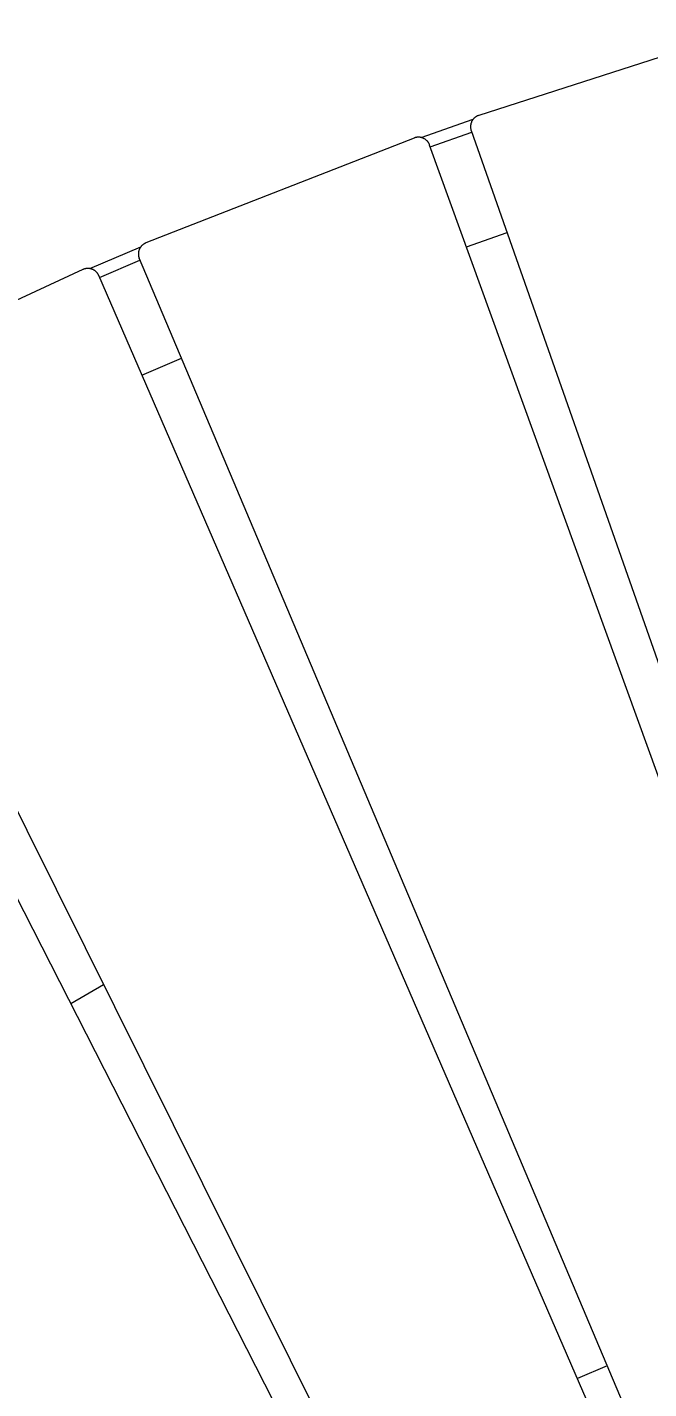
# Model space of a CAD drawing. Header units: inches. Extents: x -6 to 195, y -3 to 126.
# Drawn here: x 11.46 to 19.73, y 52.1 to 70.24 of the extents above; entities that cross this region are included whole.
import ezdxf

# ---------------------------------------------------------------- set-up
doc = ezdxf.new("R2010")
doc.units = ezdxf.units.IN
doc.layers.add('ZANO_R', color=7, linetype='Continuous', lineweight=0)
doc.layers.add('ZANO_W', color=1, linetype='Continuous', lineweight=0)
doc.styles.get("Standard").update_dxf_attribs({"font": 'arial.ttf'})
doc.dimstyles.new('amerykanie', dxfattribs={"dimtxt": 50, "dimasz": 50, "dimexe": 0.5, "dimexo": 0.5, "dimgap": 1, "dimtad": 1, "dimdec": 0, "dimzin": 0, "dimlunit": 5, "dimtxsty": 'Standard', "dimcen": 0.09, "dimclrd": 1, "dimclre": 1, "dimclrt": 1, "dimazin": 0, "dimtfac": 1, "dimtdec": 0, "dimtmove": 0, "dimatfit": 3, "dimfxl": 1, "dimtzin": 0, "dimarcsym": 1})

# ---------------------------------------------------------------- blocks, each defined once
blk = doc.blocks.new('*D380')
at = {"layer": 'ZANO_W', "color": 1, "lineweight": -2}
for p, q in [((11.478, 46.56), (14.337, 41.605)), ((73.856, 46.547), (70.995, 41.593))]:
    blk.add_line(p, q, dxfattribs=at)
blk.add_arc((42.655, -7.468), 57.158, 60.9899, 118.985, dxfattribs=at)
at = {"layer": 'ZANO_W', "color": 1}
for points in [[(14.876, 42.676), (15.04, 42.386), (14.087, 42.039)], [(70.293, 42.374), (70.457, 42.664), (71.245, 42.026)]]:
    blk.add_solid(points, dxfattribs=at)
at = {"layer": 'ZANO_W', "color": 1, "insert": (42.668, 51.03), "char_height": 1.625, "attachment_point": 5, "rotation": 359.9875}
blk.add_mtext("60%%d0'", dxfattribs=at)
blk = doc.blocks.new('*D383')
at = {"layer": 'ZANO_W', "color": 1, "lineweight": -2}
for p, q in [((3.092, 62.298), (-3.48, 58.506)), ((-2.547, 57.89), (5.308, 44.277)), ((11.947, 46.953), (5.375, 43.161))]:
    blk.add_line(p, q, dxfattribs=at)
at = {"layer": 'ZANO_W', "color": 1}
for points in [[(-2.403, 57.973), (-2.691, 57.806), (-3.047, 58.756)], [(5.164, 44.194), (5.453, 44.36), (5.808, 43.411)]]:
    blk.add_solid(points, dxfattribs=at)
at = {"layer": 'ZANO_W', "color": 1, "insert": (2.542, 51.753), "char_height": 1.625, "attachment_point": 5, "rotation": 299.9875}
blk.add_mtext('17 11/16', dxfattribs=at)

msp = doc.modelspace()

# ---------------------------------------------------------------- linework, layer by layer
at = {"layer": 'ZANO_R'}
for p, q in [((21.11526, 70.23574), (17.46663, 69.06166)), ((16.70178, 68.76694), (17.39398, 69.01281)), ((16.70178, 68.76694), (17.39395, 69.0128)), ((17.35746, 68.9165), (17.35739, 68.91112)), ((17.35739, 68.91112), (17.3575, 68.90575)), ((17.35771, 68.92187), (17.35746, 68.9165)), ((17.3575, 68.90575), (17.3578, 68.90038)), ((17.35815, 68.92723), (17.35771, 68.92187)), ((17.3578, 68.90038), (17.35828, 68.89502)), ((17.35877, 68.93257), (17.35815, 68.92723)), ((17.35957, 68.93789), (17.35877, 68.93257)), ((17.36055, 68.94318), (17.35957, 68.93789)), ((17.36171, 68.94843), (17.36055, 68.94318)), ((17.36306, 68.95363), (17.36171, 68.94843)), ((17.36457, 68.95879), (17.36306, 68.95363)), ((17.36627, 68.9639), (17.36457, 68.95879)), ((17.36813, 68.96894), (17.36627, 68.9639)), ((17.37017, 68.97391), (17.36813, 68.96894)), ((17.37238, 68.97882), (17.37017, 68.97391)), ((17.37475, 68.98364), (17.37238, 68.97882)), ((17.37729, 68.98839), (17.37475, 68.98364)), ((17.37998, 68.99304), (17.37729, 68.98839)), ((17.38284, 68.9976), (17.37998, 68.99304)), ((17.38585, 69.00205), (17.38284, 68.9976)), ((17.389, 69.00641), (17.38585, 69.00205)), ((17.39231, 69.01065), (17.389, 69.00641)), ((17.39576, 69.01477), (17.39231, 69.01065)), ((17.39934, 69.01878), (17.39576, 69.01477)), ((17.40307, 69.02266), (17.39934, 69.01878)), ((17.40692, 69.02641), (17.40307, 69.02266)), ((17.41089, 69.03003), (17.40692, 69.02641)), ((17.41499, 69.03351), (17.41089, 69.03003)), ((17.41921, 69.03685), (17.41499, 69.03351)), ((17.42354, 69.04004), (17.41921, 69.03685)), ((17.42797, 69.04309), (17.42354, 69.04004)), ((17.4325, 69.04598), (17.42797, 69.04309)), ((17.43713, 69.04871), (17.4325, 69.04598)), ((17.44186, 69.05129), (17.43713, 69.04871)), ((17.44666, 69.0537), (17.44186, 69.05129)), ((17.45155, 69.05594), (17.44666, 69.0537)), ((17.45651, 69.05802), (17.45155, 69.05594)), ((17.46154, 69.05993), (17.45651, 69.05802)), ((17.46663, 69.06166), (17.46154, 69.05993)), ((16.60762, 68.76044), (13.03869, 67.36269)), ((16.61266, 68.76231), (16.60762, 68.76044)), ((16.61776, 68.76401), (16.61266, 68.76231)), ((16.62292, 68.76554), (16.61776, 68.76401)), ((16.62812, 68.76689), (16.62292, 68.76554)), ((16.63337, 68.76806), (16.62812, 68.76689)), ((16.63866, 68.76905), (16.63337, 68.76806)), ((16.64397, 68.76986), (16.63866, 68.76905)), ((16.64931, 68.77049), (16.64397, 68.76986)), ((16.65467, 68.77094), (16.64931, 68.77049)), ((16.66004, 68.7712), (16.65467, 68.77094)), ((16.66542, 68.77128), (16.66004, 68.7712)), ((16.6708, 68.77118), (16.66542, 68.77128)), ((16.67617, 68.77089), (16.6708, 68.77118)), ((16.68152, 68.77042), (16.67617, 68.77089)), ((16.68686, 68.76976), (16.68152, 68.77042)), ((16.69217, 68.76893), (16.68686, 68.76976)), ((16.69745, 68.76791), (16.69217, 68.76893)), ((16.7027, 68.76672), (16.69745, 68.76791)), ((16.70789, 68.76534), (16.7027, 68.76672)), ((16.71304, 68.76379), (16.70789, 68.76534)), ((16.71814, 68.76206), (16.71304, 68.76379)), ((16.72317, 68.76017), (16.71814, 68.76206)), ((16.72813, 68.7581), (16.72317, 68.76017)), ((16.73302, 68.75586), (16.72813, 68.7581)), ((16.73783, 68.75346), (16.73302, 68.75586)), ((16.74256, 68.75089), (16.73783, 68.75346)), ((16.74719, 68.74816), (16.74256, 68.75089)), ((16.75173, 68.74528), (16.74719, 68.74816)), ((16.75617, 68.74224), (16.75173, 68.74528)), ((16.7605, 68.73906), (16.75617, 68.74224)), ((16.76472, 68.73573), (16.7605, 68.73906)), ((16.76883, 68.73225), (16.76472, 68.73573)), ((16.77281, 68.72864), (16.76883, 68.73225)), ((16.77667, 68.7249), (16.77281, 68.72864)), ((16.78039, 68.72102), (16.77667, 68.7249)), ((16.78399, 68.71702), (16.78039, 68.72102)), ((16.82197, 68.64284), (17.37354, 68.83878)), ((16.82199, 68.64285), (17.37355, 68.83878)), ((17.35828, 68.89502), (17.35894, 68.88969)), ((17.35894, 68.88969), (17.35978, 68.88437)), ((17.35978, 68.88437), (17.36081, 68.8791)), ((17.36081, 68.8791), (17.36201, 68.87386)), ((17.36201, 68.87386), (17.3634, 68.86866)), ((17.3634, 68.86866), (17.36495, 68.86351)), ((17.36627, 68.8596), (17.36495, 68.86351)), ((17.36627, 68.8596), (23.13045, 52.43411)), ((16.78744, 68.7129), (16.78399, 68.71702)), ((16.79075, 68.70866), (16.78744, 68.7129)), ((16.79392, 68.70432), (16.79075, 68.70866)), ((16.79694, 68.69986), (16.79392, 68.70432)), ((16.7998, 68.69531), (16.79694, 68.69986)), ((16.8025, 68.69066), (16.7998, 68.69531)), ((16.80504, 68.68592), (16.8025, 68.69066)), ((16.80743, 68.6811), (16.80504, 68.68592)), ((16.80964, 68.6762), (16.80743, 68.6811)), ((16.81169, 68.67123), (16.80964, 68.6762)), ((16.81314, 68.66737), (16.81169, 68.67123)), ((22.73473, 52.29797), (16.81314, 68.66737)), ((17.30415, 67.31005), (17.84289, 67.50143)), ((12.29363, 67.0212), (12.96936, 67.30949)), ((12.94786, 67.26914), (12.94613, 67.26405)), ((12.94976, 67.27417), (12.94786, 67.26914)), ((12.95183, 67.27913), (12.94976, 67.27417)), ((12.95406, 67.28402), (12.95183, 67.27913)), ((12.95647, 67.28883), (12.95406, 67.28402)), ((12.95903, 67.29356), (12.95647, 67.28883)), ((12.96176, 67.29819), (12.95903, 67.29356)), ((12.96464, 67.30273), (12.96176, 67.29819)), ((12.96768, 67.30717), (12.96464, 67.30273)), ((12.97086, 67.3115), (12.96768, 67.30717)), ((12.97419, 67.31572), (12.97086, 67.3115)), ((12.97767, 67.31983), (12.97419, 67.31572)), ((12.98128, 67.32381), (12.97767, 67.31983)), ((12.98503, 67.32767), (12.98128, 67.32381)), ((12.9889, 67.3314), (12.98503, 67.32767)), ((12.9929, 67.33499), (12.9889, 67.3314)), ((12.99702, 67.33845), (12.9929, 67.33499)), ((13.00126, 67.34176), (12.99702, 67.33845)), ((13.00561, 67.34492), (13.00126, 67.34176)), ((13.01006, 67.34794), (13.00561, 67.34492)), ((13.01461, 67.3508), (13.01006, 67.34794)), ((13.01926, 67.3535), (13.01461, 67.3508)), ((13.024, 67.35605), (13.01926, 67.3535)), ((13.02882, 67.35843), (13.024, 67.35605)), ((13.03372, 67.36064), (13.02882, 67.35843)), ((13.03869, 67.36269), (13.03372, 67.36064)), ((12.42124, 66.90477), (12.95962, 67.13448)), ((12.93875, 67.2218), (12.93864, 67.21642)), ((12.93864, 67.21642), (12.93872, 67.21105)), ((12.93872, 67.21105), (12.93898, 67.20568)), ((12.93903, 67.22717), (12.93875, 67.2218)), ((12.93898, 67.20568), (12.93943, 67.20032)), ((12.9395, 67.23253), (12.93903, 67.22717)), ((12.93943, 67.20032), (12.94006, 67.19498)), ((12.94016, 67.23786), (12.9395, 67.23253)), ((12.94006, 67.19498), (12.94087, 67.18966)), ((12.94099, 67.24317), (12.94016, 67.23786)), ((12.94087, 67.18966), (12.94186, 67.18437)), ((12.94201, 67.24846), (12.94099, 67.24317)), ((12.94186, 67.18437), (12.94303, 67.17913)), ((12.94321, 67.2537), (12.94201, 67.24846)), ((12.94303, 67.17913), (12.94438, 67.17392)), ((12.94458, 67.2589), (12.94321, 67.2537)), ((12.94438, 67.17392), (12.94591, 67.16877)), ((12.94613, 67.26405), (12.94458, 67.2589)), ((12.94591, 67.16877), (12.94761, 67.16366)), ((12.94761, 67.16366), (12.94949, 67.15862)), ((12.95104, 67.15481), (12.94949, 67.15862)), ((12.95104, 67.15481), (19.72122, 51.11775)), ((12.19999, 67.00885), (8.72445, 65.3928)), ((12.2049, 67.01104), (12.19999, 67.00885)), ((12.20989, 67.01305), (12.2049, 67.01104)), ((12.21494, 67.01489), (12.20989, 67.01305)), ((12.22005, 67.01656), (12.21494, 67.01489)), ((12.22522, 67.01806), (12.22005, 67.01656)), ((12.23043, 67.01938), (12.22522, 67.01806)), ((12.23569, 67.02051), (12.23043, 67.01938)), ((12.24098, 67.02147), (12.23569, 67.02051)), ((12.2463, 67.02225), (12.24098, 67.02147)), ((12.25164, 67.02284), (12.2463, 67.02225)), ((12.257, 67.02326), (12.25164, 67.02284)), ((12.26238, 67.02348), (12.257, 67.02326)), ((12.26775, 67.02353), (12.26238, 67.02348)), ((12.27313, 67.02339), (12.26775, 67.02353)), ((12.2785, 67.02307), (12.27313, 67.02339)), ((12.28385, 67.02256), (12.2785, 67.02307)), ((12.28918, 67.02188), (12.28385, 67.02256)), ((12.29449, 67.02101), (12.28918, 67.02188)), ((12.29976, 67.01996), (12.29449, 67.02101)), ((12.305, 67.01873), (12.29976, 67.01996)), ((12.31019, 67.01732), (12.305, 67.01873)), ((12.31533, 67.01574), (12.31019, 67.01732)), ((12.32041, 67.01398), (12.31533, 67.01574)), ((12.32543, 67.01205), (12.32041, 67.01398)), ((12.33038, 67.00995), (12.32543, 67.01205)), ((12.33525, 67.00768), (12.33038, 67.00995)), ((12.34005, 67.00525), (12.33525, 67.00768)), ((12.34476, 67.00265), (12.34005, 67.00525)), ((12.34938, 66.99989), (12.34476, 67.00265)), ((12.3539, 66.99698), (12.34938, 66.99989)), ((12.35832, 66.99392), (12.3539, 66.99698)), ((12.36263, 66.99071), (12.35832, 66.99392)), ((12.36683, 66.98735), (12.36263, 66.99071)), ((12.37091, 66.98385), (12.36683, 66.98735)), ((12.37487, 66.98021), (12.37091, 66.98385)), ((12.3787, 66.97644), (12.37487, 66.98021)), ((12.38241, 66.97254), (12.3787, 66.97644)), ((12.38598, 66.96852), (12.38241, 66.97254)), ((12.3894, 66.96437), (12.38598, 66.96852)), ((12.39269, 66.96012), (12.3894, 66.96437)), ((12.39583, 66.95575), (12.39269, 66.96012)), ((12.39881, 66.95128), (12.39583, 66.95575)), ((12.40165, 66.94671), (12.39881, 66.95128)), ((12.40432, 66.94204), (12.40165, 66.94671)), ((12.40683, 66.93729), (12.40432, 66.94204)), ((12.40918, 66.93245), (12.40683, 66.93729)), ((12.41087, 66.92869), (12.40918, 66.93245)), ((19.33469, 50.95736), (12.41087, 66.92869)), ((12.98498, 65.60438), (13.51085, 65.82875)), ((8.64984, 65.17989), (16.40004, 49.59281)), ((16.02418, 49.4088), (8.12471, 64.92076)), ((12.0392, 57.234), (12.47551, 57.48578)), ((19.17625, 52.40866), (18.77896, 52.23927))]:
    msp.add_line(p, q, dxfattribs=at)

# ---------------------------------------------------------------- dimensions: what is measured, and where the dimension line sits
at = {"layer": 'ZANO_W'}
dim = msp.add_aligned_dim(p1=(3.5249, 62.54811), p2=(12.37982, 47.2032), distance=-7.58731, dimstyle='amerykanie', override={"dimtxt": 1.625, "dimasz": 1, "dimgap": 0.5, "dimdec": 4, "dimaunit": 1, "dimadec": 1, "dimtdec": 4, "dimtmove": 1, "dimfrac": 2}, dxfattribs=at)
dim.commit()
dim.dimension.update_dxf_attribs({"geometry": '*D383', "text_midpoint": (2.54153, 51.75329)})
dim = msp.add_angular_dim_2l(base=(52.59297, 48.81942), line1=((74.10627, 46.97947), (82.57405, 61.63868)), line2=((2.76688, 61.65614), (11.22824, 46.99322)), dimstyle='amerykanie', override={"dimtxt": 1.625, "dimasz": 1, "dimgap": 0.5, "dimdec": 4, "dimaunit": 1, "dimadec": 1, "dimtdec": 4, "dimtmove": 1, "dimfrac": 2}, dxfattribs=at)
dim.commit()
dim.dimension.update_dxf_attribs({"geometry": '*D380', "text_midpoint": (42.66814, 51.03015)})

doc.saveas('drawing.dxf')
